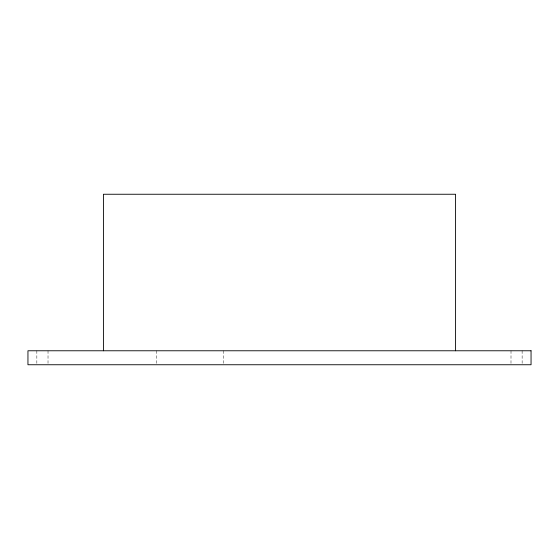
<?xml version="1.0" encoding="UTF-8"?>
<svg xmlns="http://www.w3.org/2000/svg" width="559" height="559" viewBox="0 0 559 559"><rect width="100%" height="100%" fill="white"/><g stroke="black" fill="none" stroke-linecap="round" stroke-linejoin="round"><path stroke-width="0.42" stroke-dasharray="2.79 2.1" d="M522.12 350.772L522.141 363.874M511.01 350.772L510.989 363.874M223.6 350.772L223.6 363.874M156.52 350.772L156.52 363.874M48.025 350.772L48.018 363.874M36.845 350.772L36.845 363.874"/><path stroke-width="0.84" d="M455.585 350.772L455.585 194.252L103.415 194.252L103.415 350.772M531.05 350.772L27.95 350.772L27.95 364.748L531.05 364.748L531.05 350.772"/></g></svg>
